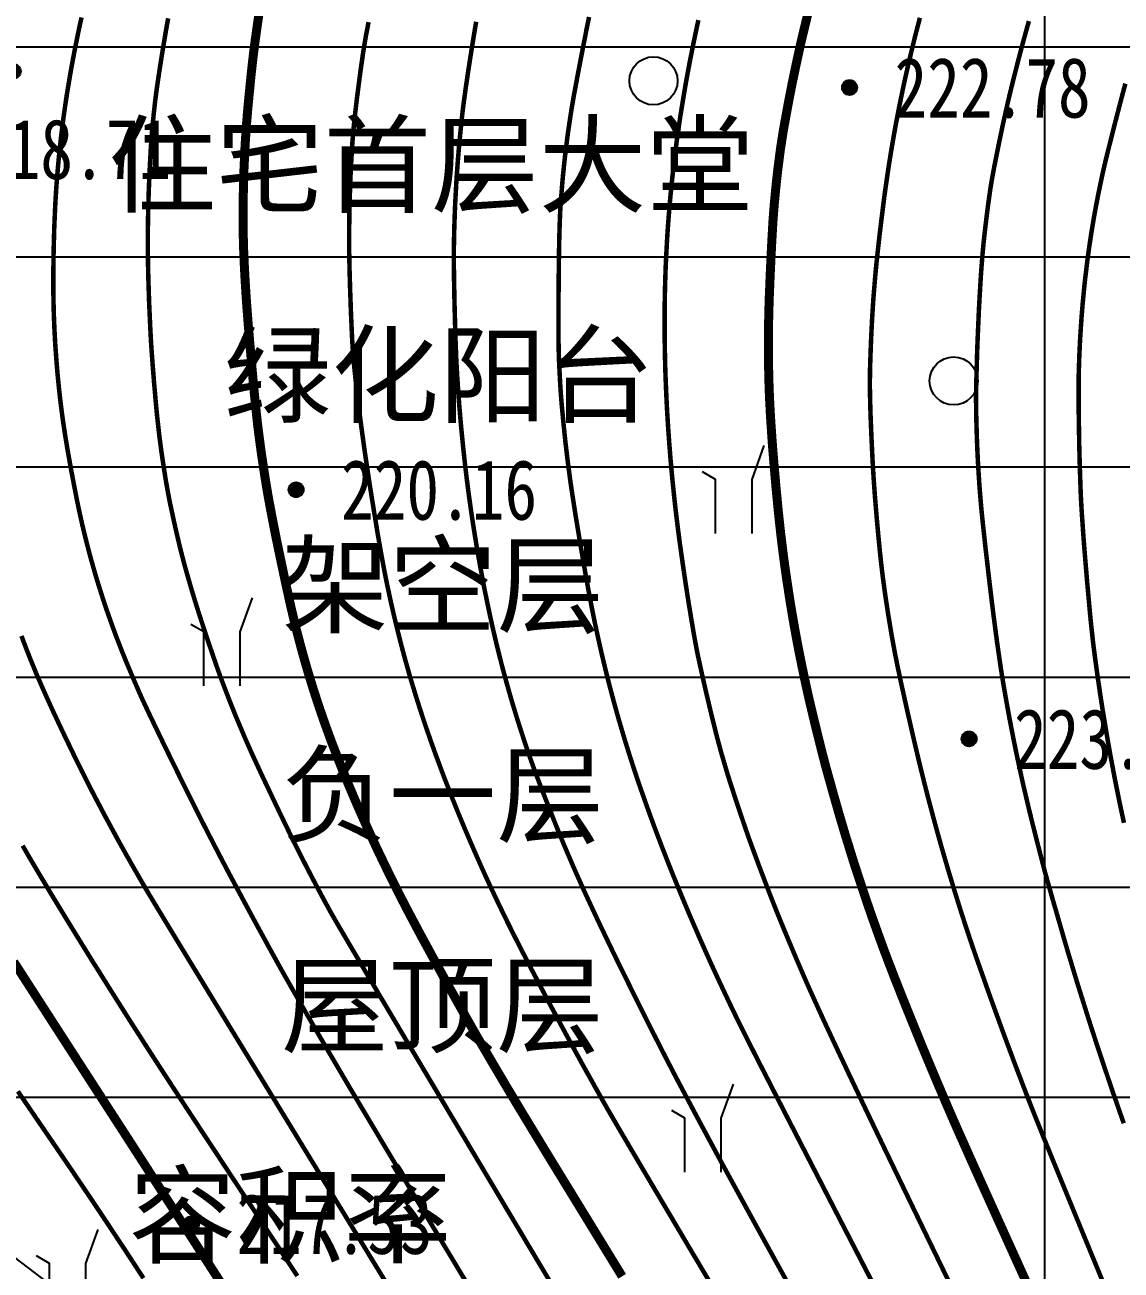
# Model space of a CAD drawing. Extents: x 36524600 to 36525730, y 2746759 to 2747713.
# Drawn here: x 36525077.02 to 36525095.28, y 2747296.35 to 2747317.09 of the extents above; entities that cross this region are included whole.
import ezdxf
from ezdxf.enums import TextEntityAlignment as Align

# ---------------------------------------------------------------- set-up
doc = ezdxf.new("R2010")
doc.units = 0
doc.header["$LTSCALE"] = 1000
doc.header["$MEASUREMENT"] = 0
for name, color, linetype in [('DGX', 251, 'Continuous'), ('GCD', 252, 'Continuous'), ('PP-DX-PT', 251, 'Continuous'), ('PUB_TAB', 7, 'Continuous'), ('ZBTZ', 3, 'Continuous')]:
    doc.layers.add(name, color=color, linetype=linetype)
doc.styles.add('正等线体', font='宋体.shx', dxfattribs={"bigfont": '@@gbcbig.shx'})
doc.styles.add('黑体', font='simhei.ttf')
doc.linetypes.add('1161', pattern='A,0,[149,AAA.SHX,S=0.15,R=0,X=0,Y=0],-1.6', length=1.6)

# ---------------------------------------------------------------- blocks, each defined once
blk = doc.blocks.new('gc326')
blk.add_circle((0, 0), 0.8)
blk = doc.blocks.new('gc200')
h = blk.add_hatch(color=256)
edge = h.paths.add_edge_path()
edge.add_arc((0, 0), 0.25, 0, 360)
blk.add_circle((0, 0), 0.25)
blk = doc.blocks.new('gc246')
at = {"flags": 128}
for points in [[(1.217, 3.347), (0.807, 2.219), (0.807, 0.419)], [(-0.393, 0.419), (-0.393, 2.219), (-0.826, 2.469)]]:
    blk.add_lwpolyline(points, dxfattribs=at)
blk = doc.blocks.new('dxt')
at = {"color": 253, "linetype": 'Continuous', "flags": 128}
blk.add_lwpolyline([(36525002.018, 2747307.949), (36525033.24, 2747329.792), (36525078.693, 2747295.155), (36525042.419, 2747253.343), (36525001.509, 2747284.853), (36525002.018, 2747307.949)], close=True, dxfattribs=at)
at = {"layer": 'DGX', "color": 253, "linetype": 'Continuous', "flags": 128}
for points, const_width in [([(36525078.999, 2747296.214), (36525078.832, 2747296.47), (36525078.665, 2747296.725), (36525078.496, 2747296.98), (36525078.327, 2747297.235), (36525078.158, 2747297.489), (36525077.987, 2747297.742), (36525077.792, 2747298.031), (36525077.546, 2747298.392), (36525077.251, 2747298.824), (36525076.907, 2747299.328)], 0.075), ([(36525076.838, 2747301.485), (36525077.402, 2747300.61), (36525078.033, 2747299.632), (36525078.665, 2747298.655), (36525079.227, 2747297.783), (36525079.721, 2747297.017), (36525080.146, 2747296.358), (36525080.502, 2747295.803)], 0.15), ([(36525076.986, 2747303.421), (36525077.059, 2747303.293), (36525077.133, 2747303.166), (36525077.211, 2747303.035), (36525077.294, 2747302.895), (36525077.383, 2747302.746), (36525077.477, 2747302.589), (36525077.578, 2747302.424), (36525077.684, 2747302.25), (36525077.796, 2747302.067), (36525077.914, 2747301.876), (36525078.035, 2747301.68), (36525078.158, 2747301.481), (36525078.284, 2747301.281), (36525078.411, 2747301.078), (36525078.54, 2747300.874), (36525078.67, 2747300.667), (36525078.803, 2747300.458), (36525078.938, 2747300.248), (36525079.087, 2747300.015), (36525079.264, 2747299.742), (36525079.469, 2747299.427), (36525079.702, 2747299.071), (36525079.963, 2747298.674), (36525080.252, 2747298.236), (36525080.568, 2747297.756), (36525080.913, 2747297.235), (36525081.254, 2747296.719), (36525081.562, 2747296.252)], 0.075), ([(36525076.967, 2747306.914), (36525077.004, 2747306.814), (36525077.042, 2747306.714), (36525077.081, 2747306.614), (36525077.12, 2747306.515), (36525077.161, 2747306.416), (36525077.201, 2747306.317), (36525077.243, 2747306.219), (36525077.287, 2747306.118), (36525077.333, 2747306.013), (36525077.382, 2747305.903), (36525077.434, 2747305.789), (36525077.488, 2747305.67), (36525077.546, 2747305.546), (36525077.606, 2747305.418), (36525077.669, 2747305.285), (36525077.733, 2747305.152), (36525077.796, 2747305.022), (36525077.857, 2747304.895), (36525077.918, 2747304.772), (36525077.977, 2747304.652), (36525078.036, 2747304.536), (36525078.093, 2747304.423), (36525078.149, 2747304.313), (36525078.205, 2747304.206), (36525078.262, 2747304.098), (36525078.318, 2747303.991), (36525078.375, 2747303.884), (36525078.433, 2747303.777), (36525078.491, 2747303.67), (36525078.549, 2747303.563), (36525078.607, 2747303.457), (36525078.666, 2747303.351), (36525078.726, 2747303.245), (36525078.786, 2747303.139), (36525078.846, 2747303.034), (36525078.906, 2747302.929), (36525078.967, 2747302.824), (36525079.028, 2747302.719), (36525079.09, 2747302.614), (36525079.181, 2747302.462), (36525079.331, 2747302.215), (36525079.539, 2747301.872), (36525079.806, 2747301.434), (36525080.132, 2747300.9), (36525080.516, 2747300.271), (36525080.959, 2747299.547), (36525081.46, 2747298.727), (36525081.965, 2747297.901), (36525082.418, 2747297.16), (36525082.819, 2747296.503), (36525083.169, 2747295.93)], 0.075), ([(36525084.469, 2747295.993), (36525084.034, 2747296.716), (36525083.638, 2747297.375), (36525083.282, 2747297.97), (36525082.964, 2747298.501), (36525082.685, 2747298.969), (36525082.445, 2747299.372), (36525082.245, 2747299.712), (36525082.083, 2747299.988), (36525081.945, 2747300.224), (36525081.817, 2747300.445), (36525081.697, 2747300.651), (36525081.587, 2747300.842), (36525081.486, 2747301.018), (36525081.395, 2747301.179), (36525081.312, 2747301.325), (36525081.239, 2747301.456), (36525081.168, 2747301.585), (36525081.091, 2747301.724), (36525081.009, 2747301.874), (36525080.921, 2747302.035), (36525080.828, 2747302.206), (36525080.73, 2747302.388), (36525080.626, 2747302.581), (36525080.517, 2747302.785), (36525080.404, 2747302.996), (36525080.29, 2747303.213), (36525080.175, 2747303.435), (36525080.058, 2747303.662), (36525079.939, 2747303.895), (36525079.82, 2747304.132), (36525079.698, 2747304.376), (36525079.576, 2747304.624), (36525079.458, 2747304.864), (36525079.35, 2747305.084), (36525079.254, 2747305.284), (36525079.168, 2747305.462), (36525079.092, 2747305.62), (36525079.028, 2747305.757), (36525078.974, 2747305.873), (36525078.931, 2747305.969), (36525078.894, 2747306.054), (36525078.857, 2747306.14), (36525078.82, 2747306.225), (36525078.784, 2747306.311), (36525078.748, 2747306.397), (36525078.712, 2747306.483), (36525078.677, 2747306.569), (36525078.642, 2747306.655), (36525078.608, 2747306.742), (36525078.575, 2747306.828), (36525078.541, 2747306.915), (36525078.509, 2747307.002), (36525078.477, 2747307.089), (36525078.446, 2747307.177), (36525078.415, 2747307.264), (36525078.384, 2747307.352), (36525078.355, 2747307.44), (36525078.325, 2747307.529), (36525078.297, 2747307.617), (36525078.269, 2747307.706), (36525078.241, 2747307.794), (36525078.214, 2747307.883), (36525078.188, 2747307.972), (36525078.162, 2747308.062), (36525078.137, 2747308.151), (36525078.112, 2747308.241), (36525078.088, 2747308.331), (36525078.065, 2747308.42), (36525078.042, 2747308.511), (36525078.019, 2747308.601), (36525077.998, 2747308.691), (36525077.976, 2747308.782), (36525077.955, 2747308.876), (36525077.933, 2747308.976), (36525077.91, 2747309.084), (36525077.887, 2747309.198), (36525077.863, 2747309.319), (36525077.838, 2747309.447), (36525077.813, 2747309.581), (36525077.786, 2747309.722), (36525077.761, 2747309.865), (36525077.736, 2747310.003), (36525077.714, 2747310.137), (36525077.693, 2747310.266), (36525077.674, 2747310.391), (36525077.656, 2747310.512), (36525077.64, 2747310.629), (36525077.626, 2747310.741), (36525077.612, 2747310.851), (36525077.6, 2747310.961), (36525077.588, 2747311.071), (36525077.577, 2747311.182), (36525077.566, 2747311.292), (36525077.557, 2747311.403), (36525077.548, 2747311.513), (36525077.54, 2747311.624), (36525077.532, 2747311.734), (36525077.525, 2747311.845), (36525077.519, 2747311.956), (36525077.514, 2747312.067), (36525077.509, 2747312.177), (36525077.505, 2747312.288), (36525077.502, 2747312.399), (36525077.5, 2747312.51), (36525077.498, 2747312.623), (36525077.497, 2747312.741), (36525077.497, 2747312.864), (36525077.498, 2747312.991), (36525077.499, 2747313.122), (36525077.501, 2747313.259), (36525077.504, 2747313.4), (36525077.508, 2747313.545), (36525077.512, 2747313.692), (36525077.518, 2747313.834), (36525077.524, 2747313.973), (36525077.53, 2747314.109), (36525077.538, 2747314.241), (36525077.546, 2747314.369), (36525077.555, 2747314.494), (36525077.565, 2747314.615), (36525077.575, 2747314.734), (36525077.586, 2747314.854), (36525077.598, 2747314.973), (36525077.611, 2747315.092), (36525077.624, 2747315.211), (36525077.639, 2747315.33), (36525077.654, 2747315.449), (36525077.669, 2747315.567), (36525077.686, 2747315.686), (36525077.703, 2747315.805), (36525077.721, 2747315.923), (36525077.74, 2747316.041), (36525077.76, 2747316.16), (36525077.78, 2747316.278), (36525077.801, 2747316.396), (36525077.823, 2747316.513), (36525077.845, 2747316.631), (36525077.868, 2747316.749), (36525077.892, 2747316.866), (36525077.916, 2747316.984), (36525077.941, 2747317.101), (36525077.967, 2747317.218)], 0.075), ([(36525079.41, 2747317.203), (36525079.395, 2747317.12), (36525079.379, 2747317.03), (36525079.362, 2747316.931), (36525079.344, 2747316.825), (36525079.325, 2747316.711), (36525079.305, 2747316.589), (36525079.286, 2747316.467), (36525079.268, 2747316.352), (36525079.252, 2747316.246), (36525079.237, 2747316.147), (36525079.224, 2747316.056), (36525079.212, 2747315.973), (36525079.203, 2747315.898), (36525079.194, 2747315.831), (36525079.187, 2747315.767), (36525079.18, 2747315.704), (36525079.173, 2747315.64), (36525079.166, 2747315.577), (36525079.16, 2747315.513), (36525079.154, 2747315.45), (36525079.148, 2747315.386), (36525079.142, 2747315.323), (36525079.136, 2747315.255), (36525079.131, 2747315.179), (36525079.125, 2747315.096), (36525079.119, 2747315.004), (36525079.114, 2747314.905), (36525079.108, 2747314.797), (36525079.102, 2747314.681), (36525079.097, 2747314.558), (36525079.091, 2747314.431), (36525079.086, 2747314.306), (36525079.082, 2747314.183), (36525079.079, 2747314.061), (36525079.076, 2747313.941), (36525079.074, 2747313.823), (36525079.072, 2747313.707), (36525079.071, 2747313.592), (36525079.071, 2747313.475), (36525079.071, 2747313.353), (36525079.073, 2747313.224), (36525079.075, 2747313.09), (36525079.078, 2747312.95), (36525079.082, 2747312.803), (36525079.087, 2747312.651), (36525079.092, 2747312.493), (36525079.099, 2747312.334), (36525079.106, 2747312.178), (36525079.113, 2747312.026), (36525079.121, 2747311.877), (36525079.13, 2747311.731), (36525079.14, 2747311.589), (36525079.15, 2747311.45), (36525079.161, 2747311.315), (36525079.171, 2747311.186), (36525079.181, 2747311.067), (36525079.191, 2747310.959), (36525079.199, 2747310.86), (36525079.207, 2747310.772), (36525079.215, 2747310.693), (36525079.221, 2747310.625), (36525079.227, 2747310.566), (36525079.233, 2747310.513), (36525079.239, 2747310.46), (36525079.245, 2747310.406), (36525079.251, 2747310.353), (36525079.257, 2747310.3), (36525079.263, 2747310.246), (36525079.27, 2747310.193), (36525079.277, 2747310.14), (36525079.284, 2747310.087), (36525079.291, 2747310.034), (36525079.298, 2747309.98), (36525079.306, 2747309.927), (36525079.314, 2747309.874), (36525079.322, 2747309.821), (36525079.33, 2747309.768), (36525079.338, 2747309.715), (36525079.346, 2747309.662), (36525079.355, 2747309.609), (36525079.363, 2747309.556), (36525079.372, 2747309.503), (36525079.381, 2747309.45), (36525079.39, 2747309.397), (36525079.4, 2747309.345), (36525079.409, 2747309.292), (36525079.42, 2747309.236), (36525079.432, 2747309.173), (36525079.446, 2747309.104), (36525079.462, 2747309.029), (36525079.48, 2747308.947), (36525079.499, 2747308.858), (36525079.52, 2747308.763), (36525079.543, 2747308.662), (36525079.567, 2747308.558), (36525079.592, 2747308.453), (36525079.618, 2747308.349), (36525079.644, 2747308.245), (36525079.671, 2747308.141), (36525079.699, 2747308.038), (36525079.728, 2747307.935), (36525079.758, 2747307.831), (36525079.788, 2747307.727), (36525079.82, 2747307.62), (36525079.853, 2747307.511), (36525079.888, 2747307.399), (36525079.924, 2747307.285), (36525079.962, 2747307.168), (36525080.001, 2747307.049), (36525080.041, 2747306.927), (36525080.081, 2747306.808), (36525080.12, 2747306.694), (36525080.157, 2747306.586), (36525080.192, 2747306.485), (36525080.225, 2747306.389), (36525080.257, 2747306.3), (36525080.287, 2747306.217), (36525080.316, 2747306.14), (36525080.344, 2747306.066), (36525080.372, 2747305.992), (36525080.401, 2747305.919), (36525080.429, 2747305.845), (36525080.458, 2747305.772), (36525080.488, 2747305.699), (36525080.517, 2747305.625), (36525080.547, 2747305.552), (36525080.578, 2747305.479), (36525080.608, 2747305.407), (36525080.639, 2747305.334), (36525080.67, 2747305.261), (36525080.701, 2747305.189), (36525080.733, 2747305.117), (36525080.765, 2747305.044), (36525080.797, 2747304.972), (36525080.832, 2747304.895), (36525080.872, 2747304.809), (36525080.917, 2747304.712), (36525080.966, 2747304.605), (36525081.021, 2747304.489), (36525081.081, 2747304.363), (36525081.146, 2747304.226), (36525081.215, 2747304.08), (36525081.286, 2747303.933), (36525081.354, 2747303.792), (36525081.419, 2747303.658), (36525081.482, 2747303.531), (36525081.541, 2747303.411), (36525081.598, 2747303.297), (36525081.652, 2747303.191), (36525081.703, 2747303.091), (36525081.753, 2747302.995), (36525081.803, 2747302.899), (36525081.853, 2747302.803), (36525081.904, 2747302.707), (36525081.955, 2747302.611), (36525082.006, 2747302.516), (36525082.058, 2747302.42), (36525082.11, 2747302.325), (36525082.215, 2747302.141), (36525082.427, 2747301.78), (36525082.745, 2747301.241), (36525083.17, 2747300.525), (36525083.701, 2747299.632), (36525084.339, 2747298.561), (36525085.083, 2747297.312), (36525085.933, 2747295.886)], 0.075), ([(36525080.926, 2747317.297), (36525080.904, 2747317.152), (36525080.884, 2747317.011), (36525080.865, 2747316.874), (36525080.847, 2747316.741), (36525080.831, 2747316.611), (36525080.816, 2747316.486), (36525080.803, 2747316.365), (36525080.79, 2747316.247), (36525080.779, 2747316.136), (36525080.769, 2747316.032), (36525080.759, 2747315.936), (36525080.751, 2747315.848), (36525080.743, 2747315.767), (36525080.736, 2747315.694), (36525080.731, 2747315.629), (36525080.726, 2747315.572), (36525080.722, 2747315.519), (36525080.717, 2747315.465), (36525080.713, 2747315.412), (36525080.71, 2747315.358), (36525080.706, 2747315.305), (36525080.702, 2747315.251), (36525080.699, 2747315.198), (36525080.695, 2747315.144), (36525080.692, 2747315.091), (36525080.689, 2747315.037), (36525080.686, 2747314.984), (36525080.684, 2747314.93), (36525080.681, 2747314.877), (36525080.679, 2747314.823), (36525080.676, 2747314.77), (36525080.674, 2747314.716), (36525080.672, 2747314.663), (36525080.67, 2747314.609), (36525080.668, 2747314.556), (36525080.667, 2747314.502), (36525080.665, 2747314.448), (36525080.664, 2747314.395), (36525080.663, 2747314.341), (36525080.662, 2747314.288), (36525080.661, 2747314.234), (36525080.66, 2747314.181), (36525080.66, 2747314.127), (36525080.659, 2747314.073), (36525080.659, 2747314.02), (36525080.659, 2747313.966), (36525080.659, 2747313.913), (36525080.659, 2747313.859), (36525080.659, 2747313.806), (36525080.659, 2747313.752), (36525080.66, 2747313.698), (36525080.661, 2747313.645), (36525080.661, 2747313.591), (36525080.662, 2747313.538), (36525080.664, 2747313.484), (36525080.665, 2747313.431), (36525080.666, 2747313.374), (36525080.669, 2747313.31), (36525080.672, 2747313.24), (36525080.675, 2747313.163), (36525080.679, 2747313.079), (36525080.684, 2747312.989), (36525080.689, 2747312.892), (36525080.695, 2747312.788), (36525080.702, 2747312.675), (36525080.71, 2747312.548), (36525080.72, 2747312.408), (36525080.732, 2747312.254), (36525080.745, 2747312.088), (36525080.76, 2747311.908), (36525080.777, 2747311.714), (36525080.795, 2747311.508), (36525080.813, 2747311.301), (36525080.831, 2747311.108), (36525080.848, 2747310.929), (36525080.865, 2747310.762), (36525080.881, 2747310.61), (36525080.896, 2747310.47), (36525080.911, 2747310.344), (36525080.926, 2747310.231), (36525080.94, 2747310.125), (36525080.954, 2747310.019), (36525080.969, 2747309.913), (36525080.985, 2747309.808), (36525081.001, 2747309.702), (36525081.017, 2747309.596), (36525081.034, 2747309.491), (36525081.051, 2747309.385), (36525081.07, 2747309.275), (36525081.091, 2747309.156), (36525081.115, 2747309.029), (36525081.141, 2747308.892), (36525081.169, 2747308.747), (36525081.2, 2747308.592), (36525081.233, 2747308.429), (36525081.269, 2747308.257), (36525081.305, 2747308.086), (36525081.339, 2747307.925), (36525081.371, 2747307.775), (36525081.402, 2747307.636), (36525081.43, 2747307.507), (36525081.457, 2747307.389), (36525081.482, 2747307.282), (36525081.505, 2747307.185), (36525081.528, 2747307.094), (36525081.55, 2747307.002), (36525081.574, 2747306.911), (36525081.598, 2747306.82), (36525081.622, 2747306.729), (36525081.647, 2747306.638), (36525081.672, 2747306.548), (36525081.698, 2747306.457), (36525081.724, 2747306.367), (36525081.751, 2747306.277), (36525081.778, 2747306.186), (36525081.806, 2747306.097), (36525081.834, 2747306.007), (36525081.863, 2747305.917), (36525081.892, 2747305.828), (36525081.922, 2747305.738), (36525081.952, 2747305.649), (36525081.983, 2747305.56), (36525082.014, 2747305.471), (36525082.046, 2747305.383), (36525082.078, 2747305.294), (36525082.11, 2747305.206), (36525082.143, 2747305.118), (36525082.177, 2747305.03), (36525082.211, 2747304.942), (36525082.245, 2747304.854), (36525082.28, 2747304.767), (36525082.315, 2747304.679), (36525082.35, 2747304.592), (36525082.386, 2747304.505), (36525082.422, 2747304.418), (36525082.459, 2747304.331), (36525082.496, 2747304.244), (36525082.533, 2747304.158), (36525082.571, 2747304.071), (36525082.609, 2747303.985), (36525082.647, 2747303.899), (36525082.685, 2747303.813), (36525082.724, 2747303.727), (36525082.763, 2747303.641), (36525082.803, 2747303.555), (36525082.842, 2747303.47), (36525082.882, 2747303.384), (36525082.922, 2747303.299), (36525082.963, 2747303.214), (36525083.004, 2747303.129), (36525083.045, 2747303.044), (36525083.086, 2747302.959), (36525083.128, 2747302.875), (36525083.17, 2747302.79), (36525083.212, 2747302.706), (36525083.255, 2747302.622), (36525083.297, 2747302.538), (36525083.341, 2747302.454), (36525083.384, 2747302.37), (36525083.428, 2747302.287), (36525083.474, 2747302.199), (36525083.524, 2747302.105), (36525083.578, 2747302.004), (36525083.636, 2747301.896), (36525083.699, 2747301.78), (36525083.765, 2747301.658), (36525083.836, 2747301.528), (36525083.911, 2747301.391), (36525083.987, 2747301.253), (36525084.06, 2747301.12), (36525084.131, 2747300.992), (36525084.199, 2747300.869), (36525084.265, 2747300.751), (36525084.329, 2747300.638), (36525084.39, 2747300.529), (36525084.449, 2747300.426), (36525084.51, 2747300.318), (36525084.579, 2747300.199), (36525084.656, 2747300.067), (36525084.741, 2747299.923), (36525084.833, 2747299.766), (36525084.933, 2747299.597), (36525085.04, 2747299.416), (36525085.155, 2747299.223), (36525085.305, 2747298.974), (36525085.516, 2747298.626), (36525085.788, 2747298.179), (36525086.122, 2747297.634), (36525086.517, 2747296.989), (36525086.972, 2747296.246)], 0.15), ([(36525082.748, 2747317.14), (36525082.732, 2747317.054), (36525082.716, 2747316.974), (36525082.702, 2747316.9), (36525082.689, 2747316.824), (36525082.675, 2747316.74), (36525082.66, 2747316.647), (36525082.645, 2747316.544), (36525082.629, 2747316.433), (36525082.612, 2747316.312), (36525082.595, 2747316.183), (36525082.577, 2747316.044), (36525082.559, 2747315.906), (36525082.543, 2747315.776), (36525082.529, 2747315.655), (36525082.516, 2747315.544), (36525082.506, 2747315.441), (36525082.496, 2747315.346), (36525082.489, 2747315.261), (36525082.483, 2747315.185), (36525082.477, 2747315.113), (36525082.473, 2747315.041), (36525082.468, 2747314.969), (36525082.464, 2747314.897), (36525082.46, 2747314.825), (36525082.456, 2747314.753), (36525082.453, 2747314.681), (36525082.449, 2747314.609), (36525082.446, 2747314.537), (36525082.444, 2747314.465), (36525082.441, 2747314.393), (36525082.438, 2747314.321), (36525082.436, 2747314.248), (36525082.434, 2747314.176), (36525082.432, 2747314.104), (36525082.431, 2747314.032), (36525082.429, 2747313.96), (36525082.428, 2747313.888), (36525082.427, 2747313.816), (36525082.426, 2747313.743), (36525082.425, 2747313.671), (36525082.425, 2747313.599), (36525082.425, 2747313.527), (36525082.424, 2747313.455), (36525082.425, 2747313.377), (36525082.426, 2747313.288), (36525082.428, 2747313.189), (36525082.43, 2747313.078), (36525082.433, 2747312.957), (36525082.437, 2747312.824), (36525082.441, 2747312.681), (36525082.447, 2747312.526), (36525082.452, 2747312.371), (36525082.458, 2747312.227), (36525082.464, 2747312.093), (36525082.469, 2747311.969), (36525082.475, 2747311.856), (36525082.481, 2747311.753), (36525082.487, 2747311.66), (36525082.493, 2747311.578), (36525082.5, 2747311.496), (36525082.509, 2747311.405), (36525082.519, 2747311.304), (36525082.531, 2747311.193), (36525082.544, 2747311.073), (36525082.559, 2747310.943), (36525082.576, 2747310.804), (36525082.595, 2747310.655), (36525082.614, 2747310.501), (36525082.635, 2747310.344), (36525082.657, 2747310.185), (36525082.679, 2747310.024), (36525082.703, 2747309.861), (36525082.728, 2747309.696), (36525082.753, 2747309.529), (36525082.779, 2747309.36), (36525082.806, 2747309.193), (36525082.832, 2747309.033), (36525082.857, 2747308.88), (36525082.881, 2747308.733), (36525082.904, 2747308.594), (36525082.927, 2747308.461), (36525082.949, 2747308.336), (36525082.971, 2747308.217), (36525082.992, 2747308.102), (36525083.014, 2747307.986), (36525083.037, 2747307.871), (36525083.06, 2747307.756), (36525083.085, 2747307.642), (36525083.109, 2747307.527), (36525083.135, 2747307.412), (36525083.161, 2747307.298), (36525083.188, 2747307.184), (36525083.215, 2747307.07), (36525083.244, 2747306.956), (36525083.273, 2747306.842), (36525083.302, 2747306.729), (36525083.332, 2747306.616), (36525083.363, 2747306.502), (36525083.395, 2747306.389), (36525083.427, 2747306.277), (36525083.46, 2747306.164), (36525083.494, 2747306.052), (36525083.528, 2747305.94), (36525083.563, 2747305.828), (36525083.599, 2747305.716), (36525083.635, 2747305.604), (36525083.672, 2747305.493), (36525083.709, 2747305.382), (36525083.748, 2747305.271), (36525083.786, 2747305.16), (36525083.826, 2747305.049), (36525083.865, 2747304.939), (36525083.906, 2747304.829), (36525083.947, 2747304.719), (36525083.988, 2747304.609), (36525084.03, 2747304.499), (36525084.073, 2747304.39), (36525084.116, 2747304.28), (36525084.159, 2747304.171), (36525084.203, 2747304.062), (36525084.247, 2747303.953), (36525084.292, 2747303.845), (36525084.337, 2747303.736), (36525084.383, 2747303.628), (36525084.429, 2747303.52), (36525084.476, 2747303.412), (36525084.523, 2747303.304), (36525084.57, 2747303.197), (36525084.618, 2747303.089), (36525084.666, 2747302.982), (36525084.715, 2747302.875), (36525084.764, 2747302.769), (36525084.814, 2747302.662), (36525084.864, 2747302.556), (36525084.915, 2747302.45), (36525084.966, 2747302.344), (36525085.017, 2747302.238), (36525085.069, 2747302.133), (36525085.121, 2747302.028), (36525085.175, 2747301.92), (36525085.232, 2747301.808), (36525085.291, 2747301.691), (36525085.354, 2747301.57), (36525085.419, 2747301.444), (36525085.487, 2747301.314), (36525085.558, 2747301.179), (36525085.631, 2747301.039), (36525085.706, 2747300.898), (36525085.778, 2747300.761), (36525085.85, 2747300.627), (36525085.92, 2747300.497), (36525085.988, 2747300.37), (36525086.055, 2747300.246), (36525086.121, 2747300.125), (36525086.185, 2747300.008), (36525086.249, 2747299.892), (36525086.312, 2747299.776), (36525086.376, 2747299.661), (36525086.441, 2747299.546), (36525086.505, 2747299.43), (36525086.57, 2747299.315), (36525086.634, 2747299.2), (36525086.699, 2747299.085), (36525086.785, 2747298.937), (36525086.91, 2747298.722), (36525087.075, 2747298.441), (36525087.281, 2747298.092), (36525087.526, 2747297.677), (36525087.812, 2747297.195), (36525088.137, 2747296.646), (36525088.503, 2747296.031)], 0.075), ([(36525084.54, 2747317.146), (36525084.515, 2747316.997), (36525084.489, 2747316.836), (36525084.461, 2747316.664), (36525084.434, 2747316.491), (36525084.409, 2747316.33), (36525084.387, 2747316.18), (36525084.366, 2747316.041), (36525084.349, 2747315.913), (36525084.333, 2747315.796), (36525084.319, 2747315.69), (36525084.308, 2747315.595), (36525084.298, 2747315.506), (36525084.289, 2747315.416), (36525084.28, 2747315.327), (36525084.271, 2747315.237), (36525084.262, 2747315.148), (36525084.254, 2747315.058), (36525084.247, 2747314.969), (36525084.239, 2747314.879), (36525084.232, 2747314.789), (36525084.226, 2747314.7), (36525084.219, 2747314.61), (36525084.213, 2747314.52), (36525084.208, 2747314.43), (36525084.203, 2747314.341), (36525084.198, 2747314.251), (36525084.193, 2747314.161), (36525084.189, 2747314.071), (36525084.185, 2747313.981), (36525084.182, 2747313.891), (36525084.179, 2747313.801), (36525084.176, 2747313.711), (36525084.174, 2747313.622), (36525084.172, 2747313.532), (36525084.17, 2747313.441), (36525084.169, 2747313.346), (36525084.169, 2747313.239), (36525084.169, 2747313.121), (36525084.17, 2747312.991), (36525084.172, 2747312.851), (36525084.175, 2747312.699), (36525084.178, 2747312.536), (36525084.182, 2747312.362), (36525084.187, 2747312.187), (36525084.191, 2747312.024), (36525084.196, 2747311.872), (36525084.201, 2747311.732), (36525084.206, 2747311.603), (36525084.211, 2747311.485), (36525084.217, 2747311.378), (36525084.222, 2747311.282), (36525084.228, 2747311.192), (36525084.234, 2747311.103), (36525084.24, 2747311.013), (36525084.246, 2747310.923), (36525084.253, 2747310.833), (36525084.26, 2747310.743), (36525084.268, 2747310.653), (36525084.275, 2747310.563), (36525084.283, 2747310.474), (36525084.291, 2747310.384), (36525084.3, 2747310.294), (36525084.309, 2747310.204), (36525084.318, 2747310.115), (36525084.327, 2747310.025), (36525084.337, 2747309.936), (36525084.346, 2747309.847), (36525084.357, 2747309.757), (36525084.367, 2747309.668), (36525084.378, 2747309.579), (36525084.389, 2747309.49), (36525084.401, 2747309.4), (36525084.412, 2747309.311), (36525084.424, 2747309.222), (36525084.437, 2747309.133), (36525084.449, 2747309.044), (36525084.462, 2747308.955), (36525084.476, 2747308.866), (36525084.489, 2747308.777), (36525084.503, 2747308.689), (36525084.517, 2747308.6), (36525084.532, 2747308.511), (36525084.546, 2747308.422), (36525084.561, 2747308.334), (36525084.577, 2747308.245), (36525084.592, 2747308.157), (36525084.608, 2747308.068), (36525084.625, 2747307.98), (36525084.641, 2747307.892), (36525084.658, 2747307.803), (36525084.675, 2747307.715), (36525084.693, 2747307.627), (36525084.711, 2747307.539), (36525084.729, 2747307.451), (36525084.748, 2747307.363), (36525084.766, 2747307.275), (36525084.786, 2747307.187), (36525084.805, 2747307.099), (36525084.825, 2747307.011), (36525084.846, 2747306.923), (36525084.866, 2747306.836), (36525084.887, 2747306.748), (36525084.909, 2747306.661), (36525084.931, 2747306.574), (36525084.953, 2747306.487), (36525084.975, 2747306.4), (36525084.998, 2747306.314), (36525085.022, 2747306.227), (36525085.045, 2747306.141), (36525085.07, 2747306.055), (36525085.094, 2747305.968), (36525085.119, 2747305.882), (36525085.144, 2747305.796), (36525085.17, 2747305.711), (36525085.196, 2747305.625), (36525085.222, 2747305.539), (36525085.249, 2747305.454), (36525085.276, 2747305.369), (36525085.304, 2747305.283), (36525085.332, 2747305.198), (36525085.36, 2747305.113), (36525085.389, 2747305.028), (36525085.418, 2747304.944), (36525085.449, 2747304.854), (36525085.485, 2747304.754), (36525085.526, 2747304.643), (36525085.571, 2747304.523), (36525085.621, 2747304.392), (36525085.676, 2747304.251), (36525085.735, 2747304.1), (36525085.799, 2747303.938), (36525085.865, 2747303.772), (36525085.933, 2747303.606), (36525086.001, 2747303.44), (36525086.071, 2747303.275), (36525086.142, 2747303.11), (36525086.214, 2747302.946), (36525086.287, 2747302.783), (36525086.361, 2747302.619), (36525086.438, 2747302.454), (36525086.517, 2747302.284), (36525086.599, 2747302.11), (36525086.685, 2747301.931), (36525086.773, 2747301.747), (36525086.864, 2747301.558), (36525086.959, 2747301.365), (36525087.057, 2747301.167), (36525087.153, 2747300.972), (36525087.245, 2747300.788), (36525087.333, 2747300.613), (36525087.415, 2747300.448), (36525087.493, 2747300.293), (36525087.566, 2747300.149), (36525087.635, 2747300.014), (36525087.698, 2747299.89), (36525087.764, 2747299.763), (36525087.837, 2747299.622), (36525087.919, 2747299.466), (36525088.01, 2747299.295), (36525088.108, 2747299.11), (36525088.214, 2747298.91), (36525088.329, 2747298.696), (36525088.452, 2747298.467), (36525088.605, 2747298.183), (36525088.811, 2747297.806), (36525089.069, 2747297.335), (36525089.38, 2747296.77), (36525089.743, 2747296.112)], 0.075), ([(36525086.421, 2747317.226), (36525086.384, 2747317.044), (36525086.346, 2747316.852), (36525086.309, 2747316.662), (36525086.275, 2747316.487), (36525086.245, 2747316.329), (36525086.218, 2747316.185), (36525086.194, 2747316.058), (36525086.173, 2747315.946), (36525086.156, 2747315.849), (36525086.142, 2747315.768), (36525086.13, 2747315.695), (36525086.118, 2747315.621), (36525086.107, 2747315.548), (36525086.096, 2747315.475), (36525086.085, 2747315.401), (36525086.074, 2747315.328), (36525086.064, 2747315.254), (36525086.054, 2747315.18), (36525086.045, 2747315.107), (36525086.036, 2747315.033), (36525086.027, 2747314.959), (36525086.018, 2747314.885), (36525086.01, 2747314.812), (36525086.002, 2747314.738), (36525085.995, 2747314.664), (36525085.987, 2747314.59), (36525085.98, 2747314.516), (36525085.974, 2747314.442), (36525085.968, 2747314.368), (36525085.962, 2747314.294), (36525085.956, 2747314.22), (36525085.951, 2747314.146), (36525085.946, 2747314.072), (36525085.941, 2747313.997), (36525085.937, 2747313.914), (36525085.933, 2747313.812), (36525085.929, 2747313.691), (36525085.925, 2747313.552), (36525085.922, 2747313.394), (36525085.919, 2747313.217), (36525085.917, 2747313.022), (36525085.914, 2747312.809), (36525085.913, 2747312.595), (36525085.911, 2747312.4), (36525085.911, 2747312.223), (36525085.911, 2747312.065), (36525085.911, 2747311.926), (36525085.913, 2747311.805), (36525085.914, 2747311.702), (36525085.917, 2747311.619), (36525085.919, 2747311.544), (36525085.922, 2747311.47), (36525085.926, 2747311.396), (36525085.929, 2747311.321), (36525085.933, 2747311.247), (36525085.937, 2747311.173), (36525085.941, 2747311.099), (36525085.946, 2747311.024), (36525085.951, 2747310.946), (36525085.958, 2747310.858), (36525085.966, 2747310.76), (36525085.976, 2747310.654), (36525085.987, 2747310.538), (36525085.999, 2747310.414), (36525086.013, 2747310.28), (36525086.028, 2747310.136), (36525086.046, 2747309.985), (36525086.065, 2747309.827), (36525086.087, 2747309.662), (36525086.11, 2747309.489), (36525086.136, 2747309.31), (36525086.165, 2747309.124), (36525086.195, 2747308.931), (36525086.228, 2747308.732), (36525086.261, 2747308.533), (36525086.293, 2747308.343), (36525086.324, 2747308.163), (36525086.354, 2747307.992), (36525086.383, 2747307.83), (36525086.411, 2747307.677), (36525086.438, 2747307.533), (36525086.464, 2747307.399), (36525086.49, 2747307.269), (36525086.516, 2747307.139), (36525086.544, 2747307.01), (36525086.572, 2747306.881), (36525086.601, 2747306.752), (36525086.63, 2747306.623), (36525086.661, 2747306.494), (36525086.692, 2747306.365), (36525086.724, 2747306.237), (36525086.756, 2747306.109), (36525086.79, 2747305.981), (36525086.824, 2747305.853), (36525086.859, 2747305.725), (36525086.894, 2747305.598), (36525086.931, 2747305.471), (36525086.968, 2747305.344), (36525087.006, 2747305.217), (36525087.045, 2747305.089), (36525087.085, 2747304.961), (36525087.126, 2747304.832), (36525087.168, 2747304.703), (36525087.211, 2747304.573), (36525087.255, 2747304.443), (36525087.301, 2747304.312), (36525087.347, 2747304.181), (36525087.393, 2747304.051), (36525087.44, 2747303.921), (36525087.487, 2747303.792), (36525087.535, 2747303.663), (36525087.584, 2747303.535), (36525087.632, 2747303.408), (36525087.682, 2747303.281), (36525087.731, 2747303.155), (36525087.781, 2747303.028), (36525087.832, 2747302.902), (36525087.883, 2747302.777), (36525087.935, 2747302.651), (36525087.987, 2747302.525), (36525088.039, 2747302.4), (36525088.092, 2747302.275), (36525088.146, 2747302.15), (36525088.2, 2747302.026), (36525088.254, 2747301.901), (36525088.309, 2747301.777), (36525088.364, 2747301.653), (36525088.42, 2747301.529), (36525088.476, 2747301.405), (36525088.533, 2747301.282), (36525088.59, 2747301.159), (36525088.648, 2747301.036), (36525088.706, 2747300.913), (36525088.764, 2747300.79), (36525088.823, 2747300.668), (36525088.882, 2747300.546), (36525088.942, 2747300.424), (36525089.003, 2747300.302), (36525089.093, 2747300.123), (36525089.242, 2747299.83), (36525089.451, 2747299.423), (36525089.719, 2747298.901), (36525090.047, 2747298.265), (36525090.434, 2747297.514), (36525090.88, 2747296.65), (36525091.386, 2747295.67)], 0.075), ([(36525092.456, 2747296.072), (36525092.068, 2747296.872), (36525091.684, 2747297.667), (36525091.337, 2747298.386), (36525091.028, 2747299.031), (36525090.757, 2747299.6), (36525090.524, 2747300.094), (36525090.329, 2747300.512), (36525090.172, 2747300.856), (36525090.052, 2747301.124), (36525089.954, 2747301.349), (36525089.861, 2747301.566), (36525089.774, 2747301.773), (36525089.691, 2747301.971), (36525089.613, 2747302.16), (36525089.54, 2747302.339), (36525089.473, 2747302.509), (36525089.41, 2747302.67), (36525089.352, 2747302.822), (36525089.298, 2747302.964), (36525089.248, 2747303.096), (36525089.203, 2747303.219), (36525089.161, 2747303.331), (36525089.123, 2747303.435), (36525089.089, 2747303.528), (36525089.06, 2747303.612), (36525089.032, 2747303.691), (36525089.005, 2747303.77), (36525088.978, 2747303.85), (36525088.951, 2747303.929), (36525088.924, 2747304.008), (36525088.898, 2747304.088), (36525088.872, 2747304.167), (36525088.845, 2747304.247), (36525088.821, 2747304.322), (36525088.8, 2747304.386), (36525088.782, 2747304.441), (36525088.767, 2747304.486), (36525088.756, 2747304.522), (36525088.748, 2747304.547), (36525088.743, 2747304.562), (36525088.741, 2747304.568), (36525088.739, 2747304.574), (36525088.734, 2747304.589), (36525088.727, 2747304.615), (36525088.716, 2747304.651), (36525088.703, 2747304.696), (36525088.686, 2747304.752), (36525088.667, 2747304.817), (36525088.645, 2747304.893), (36525088.62, 2747304.979), (36525088.594, 2747305.075), (36525088.565, 2747305.181), (36525088.535, 2747305.298), (36525088.503, 2747305.425), (36525088.469, 2747305.563), (36525088.433, 2747305.711), (36525088.396, 2747305.869), (36525088.359, 2747306.027), (36525088.325, 2747306.176), (36525088.294, 2747306.314), (36525088.266, 2747306.442), (36525088.24, 2747306.56), (36525088.218, 2747306.668), (36525088.199, 2747306.766), (36525088.183, 2747306.854), (36525088.168, 2747306.936), (36525088.154, 2747307.019), (36525088.14, 2747307.103), (36525088.125, 2747307.186), (36525088.112, 2747307.27), (36525088.098, 2747307.354), (36525088.084, 2747307.438), (36525088.071, 2747307.522), (36525088.057, 2747307.609), (36525088.043, 2747307.701), (36525088.028, 2747307.798), (36525088.013, 2747307.9), (36525087.997, 2747308.008), (36525087.981, 2747308.12), (36525087.964, 2747308.238), (36525087.947, 2747308.361), (36525087.929, 2747308.486), (36525087.913, 2747308.612), (36525087.897, 2747308.737), (36525087.881, 2747308.863), (36525087.866, 2747308.989), (36525087.852, 2747309.114), (36525087.838, 2747309.24), (36525087.825, 2747309.366), (36525087.812, 2747309.492), (36525087.8, 2747309.618), (36525087.788, 2747309.744), (36525087.777, 2747309.87), (36525087.767, 2747309.997), (36525087.757, 2747310.123), (36525087.748, 2747310.249), (36525087.739, 2747310.375), (36525087.731, 2747310.502), (36525087.723, 2747310.628), (36525087.716, 2747310.755), (36525087.71, 2747310.881), (36525087.704, 2747311.008), (36525087.699, 2747311.135), (36525087.694, 2747311.262), (36525087.69, 2747311.389), (36525087.687, 2747311.516), (36525087.684, 2747311.643), (36525087.682, 2747311.769), (36525087.68, 2747311.896), (36525087.679, 2747312.023), (36525087.679, 2747312.15), (36525087.679, 2747312.276), (36525087.681, 2747312.403), (36525087.682, 2747312.53), (36525087.685, 2747312.656), (36525087.688, 2747312.783), (36525087.692, 2747312.909), (36525087.696, 2747313.036), (36525087.702, 2747313.162), (36525087.708, 2747313.289), (36525087.715, 2747313.415), (36525087.722, 2747313.542), (36525087.73, 2747313.668), (36525087.739, 2747313.794), (36525087.749, 2747313.921), (36525087.759, 2747314.047), (36525087.77, 2747314.173), (36525087.782, 2747314.299), (36525087.795, 2747314.425), (36525087.808, 2747314.551), (36525087.822, 2747314.677), (36525087.836, 2747314.802), (36525087.852, 2747314.928), (36525087.868, 2747315.054), (36525087.884, 2747315.179), (36525087.902, 2747315.305), (36525087.92, 2747315.43), (36525087.939, 2747315.555), (36525087.959, 2747315.68), (36525087.979, 2747315.805), (36525088, 2747315.93), (36525088.021, 2747316.055), (36525088.043, 2747316.18), (36525088.066, 2747316.304), (36525088.089, 2747316.429), (36525088.113, 2747316.553), (36525088.138, 2747316.678), (36525088.163, 2747316.802), (36525088.189, 2747316.926), (36525088.215, 2747317.05), (36525088.242, 2747317.174)], 0.075), ([(36525090.071, 2747317.302), (36525090.036, 2747317.16), (36525090.001, 2747317.013), (36525089.966, 2747316.867), (36525089.932, 2747316.72), (36525089.9, 2747316.572), (36525089.868, 2747316.425), (36525089.837, 2747316.277), (36525089.806, 2747316.129), (36525089.777, 2747315.981), (36525089.749, 2747315.838), (36525089.724, 2747315.704), (36525089.701, 2747315.578), (36525089.68, 2747315.463), (36525089.661, 2747315.356), (36525089.645, 2747315.258), (36525089.631, 2747315.17), (36525089.619, 2747315.091), (36525089.608, 2747315.016), (36525089.598, 2747314.941), (36525089.588, 2747314.866), (36525089.579, 2747314.792), (36525089.569, 2747314.717), (36525089.56, 2747314.642), (36525089.552, 2747314.567), (36525089.543, 2747314.492), (36525089.536, 2747314.417), (36525089.528, 2747314.342), (36525089.521, 2747314.267), (36525089.514, 2747314.192), (36525089.507, 2747314.117), (36525089.501, 2747314.042), (36525089.495, 2747313.967), (36525089.489, 2747313.891), (36525089.483, 2747313.81), (36525089.478, 2747313.717), (36525089.472, 2747313.613), (36525089.465, 2747313.496), (36525089.459, 2747313.367), (36525089.452, 2747313.227), (36525089.445, 2747313.075), (36525089.437, 2747312.911), (36525089.431, 2747312.745), (36525089.424, 2747312.587), (36525089.419, 2747312.437), (36525089.415, 2747312.294), (36525089.412, 2747312.16), (36525089.41, 2747312.033), (36525089.408, 2747311.915), (36525089.408, 2747311.804), (36525089.408, 2747311.697), (36525089.409, 2747311.59), (36525089.41, 2747311.483), (36525089.412, 2747311.376), (36525089.414, 2747311.269), (36525089.417, 2747311.162), (36525089.42, 2747311.056), (36525089.424, 2747310.949), (36525089.429, 2747310.838), (36525089.435, 2747310.719), (36525089.442, 2747310.593), (36525089.45, 2747310.459), (36525089.46, 2747310.316), (36525089.47, 2747310.166), (36525089.482, 2747310.009), (36525089.496, 2747309.843), (36525089.51, 2747309.675), (36525089.524, 2747309.513), (36525089.538, 2747309.354), (36525089.553, 2747309.201), (36525089.567, 2747309.052), (36525089.582, 2747308.907), (36525089.597, 2747308.767), (36525089.612, 2747308.631), (36525089.628, 2747308.498), (36525089.644, 2747308.365), (36525089.661, 2747308.232), (36525089.679, 2747308.099), (36525089.698, 2747307.966), (36525089.717, 2747307.833), (36525089.737, 2747307.701), (36525089.757, 2747307.568), (36525089.778, 2747307.436), (36525089.8, 2747307.303), (36525089.823, 2747307.171), (36525089.846, 2747307.039), (36525089.87, 2747306.907), (36525089.895, 2747306.775), (36525089.92, 2747306.644), (36525089.947, 2747306.512), (36525089.973, 2747306.381), (36525090.001, 2747306.249), (36525090.029, 2747306.118), (36525090.058, 2747305.987), (36525090.087, 2747305.856), (36525090.118, 2747305.726), (36525090.149, 2747305.595), (36525090.18, 2747305.465), (36525090.211, 2747305.34), (36525090.239, 2747305.227), (36525090.264, 2747305.124), (36525090.287, 2747305.033), (36525090.307, 2747304.953), (36525090.325, 2747304.885), (36525090.34, 2747304.827), (36525090.352, 2747304.781), (36525090.364, 2747304.736), (36525090.379, 2747304.682), (36525090.396, 2747304.62), (36525090.415, 2747304.55), (36525090.438, 2747304.471), (36525090.462, 2747304.383), (36525090.489, 2747304.287), (36525090.519, 2747304.182), (36525090.55, 2747304.073), (36525090.581, 2747303.964), (36525090.613, 2747303.856), (36525090.645, 2747303.747), (36525090.677, 2747303.638), (36525090.71, 2747303.53), (36525090.744, 2747303.422), (36525090.777, 2747303.313), (36525090.811, 2747303.205), (36525090.845, 2747303.097), (36525090.88, 2747302.99), (36525090.915, 2747302.882), (36525090.951, 2747302.774), (36525090.987, 2747302.667), (36525091.023, 2747302.56), (36525091.059, 2747302.452), (36525091.096, 2747302.345), (36525091.133, 2747302.238), (36525091.171, 2747302.131), (36525091.209, 2747302.025), (36525091.247, 2747301.918), (36525091.286, 2747301.812), (36525091.325, 2747301.705), (36525091.365, 2747301.599), (36525091.407, 2747301.487), (36525091.456, 2747301.361), (36525091.509, 2747301.222), (36525091.569, 2747301.071), (36525091.634, 2747300.906), (36525091.705, 2747300.729), (36525091.782, 2747300.538), (36525091.865, 2747300.334), (36525091.95, 2747300.125), (36525092.037, 2747299.915), (36525092.124, 2747299.706), (36525092.212, 2747299.497), (36525092.301, 2747299.288), (36525092.39, 2747299.08), (36525092.48, 2747298.872), (36525092.571, 2747298.664), (36525092.677, 2747298.426), (36525092.81, 2747298.128), (36525092.971, 2747297.769), (36525093.161, 2747297.349), (36525093.378, 2747296.869), (36525093.623, 2747296.328), (36525093.896, 2747295.727)], 0.15), ([(36525094.974, 2747296.168), (36525094.55, 2747297.199), (36525094.222, 2747297.998), (36525093.991, 2747298.564), (36525093.856, 2747298.899), (36525093.77, 2747299.117), (36525093.685, 2747299.336), (36525093.601, 2747299.555), (36525093.517, 2747299.775), (36525093.435, 2747299.995), (36525093.353, 2747300.215), (36525093.272, 2747300.435), (36525093.192, 2747300.656), (36525093.114, 2747300.87), (36525093.043, 2747301.07), (36525092.977, 2747301.257), (36525092.916, 2747301.43), (36525092.86, 2747301.589), (36525092.81, 2747301.735), (36525092.765, 2747301.867), (36525092.726, 2747301.985), (36525092.689, 2747302.097), (36525092.653, 2747302.209), (36525092.617, 2747302.32), (36525092.582, 2747302.432), (36525092.547, 2747302.544), (36525092.512, 2747302.656), (36525092.478, 2747302.768), (36525092.444, 2747302.881), (36525092.41, 2747302.993), (36525092.377, 2747303.106), (36525092.344, 2747303.218), (36525092.311, 2747303.331), (36525092.279, 2747303.444), (36525092.247, 2747303.557), (36525092.216, 2747303.67), (36525092.185, 2747303.783), (36525092.154, 2747303.896), (36525092.124, 2747304.01), (36525092.094, 2747304.123), (36525092.064, 2747304.237), (36525092.035, 2747304.35), (36525092.006, 2747304.464), (36525091.978, 2747304.578), (36525091.949, 2747304.692), (36525091.921, 2747304.808), (36525091.892, 2747304.93), (36525091.862, 2747305.057), (36525091.831, 2747305.189), (36525091.799, 2747305.326), (36525091.767, 2747305.468), (36525091.733, 2747305.615), (36525091.699, 2747305.767), (36525091.666, 2747305.917), (36525091.635, 2747306.057), (36525091.606, 2747306.188), (36525091.581, 2747306.309), (36525091.557, 2747306.421), (36525091.537, 2747306.523), (36525091.518, 2747306.615), (36525091.503, 2747306.698), (36525091.488, 2747306.776), (36525091.474, 2747306.854), (36525091.46, 2747306.932), (36525091.447, 2747307.01), (36525091.434, 2747307.088), (36525091.421, 2747307.166), (36525091.408, 2747307.244), (36525091.396, 2747307.323), (36525091.384, 2747307.401), (36525091.372, 2747307.479), (36525091.36, 2747307.558), (36525091.349, 2747307.636), (36525091.338, 2747307.714), (36525091.328, 2747307.793), (36525091.317, 2747307.871), (36525091.307, 2747307.95), (36525091.297, 2747308.034), (36525091.286, 2747308.127), (36525091.275, 2747308.23), (36525091.263, 2747308.344), (36525091.251, 2747308.467), (36525091.238, 2747308.6), (36525091.225, 2747308.743), (36525091.211, 2747308.896), (36525091.198, 2747309.054), (36525091.185, 2747309.212), (36525091.173, 2747309.37), (36525091.162, 2747309.528), (36525091.152, 2747309.686), (36525091.143, 2747309.844), (36525091.135, 2747310.003), (36525091.128, 2747310.161), (36525091.121, 2747310.314), (36525091.115, 2747310.458), (36525091.11, 2747310.591), (36525091.106, 2747310.715), (36525091.103, 2747310.829), (36525091.101, 2747310.933), (36525091.099, 2747311.027), (36525091.099, 2747311.112), (36525091.099, 2747311.196), (36525091.1, 2747311.29), (36525091.102, 2747311.394), (36525091.106, 2747311.508), (36525091.11, 2747311.631), (36525091.115, 2747311.765), (36525091.121, 2747311.908), (36525091.129, 2747312.062), (36525091.137, 2747312.22), (36525091.147, 2747312.378), (36525091.157, 2747312.536), (36525091.17, 2747312.694), (36525091.183, 2747312.852), (36525091.197, 2747313.009), (36525091.213, 2747313.167), (36525091.23, 2747313.324), (36525091.247, 2747313.479), (36525091.264, 2747313.629), (36525091.282, 2747313.774), (36525091.299, 2747313.914), (36525091.316, 2747314.049), (36525091.332, 2747314.179), (36525091.349, 2747314.304), (36525091.366, 2747314.424), (36525091.383, 2747314.541), (36525091.4, 2747314.658), (36525091.418, 2747314.776), (36525091.437, 2747314.893), (36525091.456, 2747315.01), (36525091.476, 2747315.127), (36525091.496, 2747315.244), (36525091.517, 2747315.36), (36525091.538, 2747315.477), (36525091.561, 2747315.594), (36525091.583, 2747315.71), (36525091.607, 2747315.826), (36525091.631, 2747315.943), (36525091.655, 2747316.059), (36525091.68, 2747316.175), (36525091.706, 2747316.29), (36525091.732, 2747316.406), (36525091.759, 2747316.522), (36525091.787, 2747316.637), (36525091.815, 2747316.752), (36525091.843, 2747316.868), (36525091.872, 2747316.983), (36525091.902, 2747317.097), (36525091.932, 2747317.212)], 0.075), ([(36525093.748, 2747317.157), (36525093.723, 2747317.07), (36525093.697, 2747316.976), (36525093.669, 2747316.875), (36525093.639, 2747316.765), (36525093.608, 2747316.648), (36525093.575, 2747316.522), (36525093.541, 2747316.389), (36525093.506, 2747316.252), (36525093.471, 2747316.115), (36525093.438, 2747315.977), (36525093.405, 2747315.84), (36525093.374, 2747315.702), (36525093.343, 2747315.564), (36525093.312, 2747315.426), (36525093.283, 2747315.287), (36525093.255, 2747315.153), (36525093.229, 2747315.027), (36525093.206, 2747314.91), (36525093.184, 2747314.802), (36525093.165, 2747314.702), (36525093.148, 2747314.611), (36525093.133, 2747314.528), (36525093.12, 2747314.454), (36525093.108, 2747314.38), (36525093.096, 2747314.297), (36525093.083, 2747314.205), (36525093.069, 2747314.105), (36525093.055, 2747313.995), (36525093.04, 2747313.877), (36525093.025, 2747313.75), (36525093.009, 2747313.614), (36525092.993, 2747313.467), (36525092.978, 2747313.309), (36525092.964, 2747313.138), (36525092.95, 2747312.955), (36525092.938, 2747312.761), (36525092.926, 2747312.554), (36525092.914, 2747312.335), (36525092.904, 2747312.104), (36525092.894, 2747311.875), (36525092.886, 2747311.664), (36525092.88, 2747311.469), (36525092.875, 2747311.29), (36525092.871, 2747311.129), (36525092.868, 2747310.984), (36525092.867, 2747310.857), (36525092.868, 2747310.746), (36525092.869, 2747310.643), (36525092.871, 2747310.54), (36525092.874, 2747310.438), (36525092.877, 2747310.335), (36525092.88, 2747310.233), (36525092.884, 2747310.13), (36525092.888, 2747310.028), (36525092.893, 2747309.925), (36525092.898, 2747309.823), (36525092.904, 2747309.721), (36525092.91, 2747309.618), (36525092.917, 2747309.516), (36525092.924, 2747309.414), (36525092.932, 2747309.311), (36525092.94, 2747309.209), (36525092.949, 2747309.107), (36525092.959, 2747308.995), (36525092.972, 2747308.866), (36525092.988, 2747308.717), (36525093.006, 2747308.551), (36525093.026, 2747308.366), (36525093.05, 2747308.162), (36525093.075, 2747307.941), (36525093.104, 2747307.7), (36525093.133, 2747307.457), (36525093.162, 2747307.226), (36525093.191, 2747307.008), (36525093.218, 2747306.802), (36525093.246, 2747306.609), (36525093.272, 2747306.428), (36525093.298, 2747306.259), (36525093.324, 2747306.103), (36525093.35, 2747305.953), (36525093.376, 2747305.803), (36525093.403, 2747305.654), (36525093.431, 2747305.504), (36525093.46, 2747305.355), (36525093.489, 2747305.206), (36525093.519, 2747305.057), (36525093.55, 2747304.908), (36525093.582, 2747304.759), (36525093.614, 2747304.611), (36525093.647, 2747304.462), (36525093.681, 2747304.314), (36525093.716, 2747304.166), (36525093.751, 2747304.018), (36525093.787, 2747303.871), (36525093.824, 2747303.723), (36525093.86, 2747303.582), (36525093.892, 2747303.455), (36525093.922, 2747303.34), (36525093.948, 2747303.238), (36525093.971, 2747303.149), (36525093.991, 2747303.074), (36525094.007, 2747303.011), (36525094.02, 2747302.962), (36525094.035, 2747302.911), (36525094.053, 2747302.845), (36525094.076, 2747302.763), (36525094.104, 2747302.665), (36525094.136, 2747302.552), (36525094.173, 2747302.423), (36525094.215, 2747302.279), (36525094.261, 2747302.119), (36525094.309, 2747301.951), (36525094.358, 2747301.784), (36525094.407, 2747301.616), (36525094.458, 2747301.449), (36525094.508, 2747301.282), (36525094.559, 2747301.115), (36525094.611, 2747300.949), (36525094.663, 2747300.782), (36525094.715, 2747300.616), (36525094.768, 2747300.449), (36525094.822, 2747300.283), (36525094.876, 2747300.117), (36525094.931, 2747299.952), (36525094.986, 2747299.786), (36525095.042, 2747299.621), (36525095.098, 2747299.455), (36525095.154, 2747299.29), (36525095.212, 2747299.126), (36525095.269, 2747298.961), (36525095.327, 2747298.796)], 0.075), ([(36525095.331, 2747303.801), (36525095.298, 2747303.951), (36525095.272, 2747304.073), (36525095.249, 2747304.182), (36525095.227, 2747304.29), (36525095.206, 2747304.399), (36525095.184, 2747304.507), (36525095.163, 2747304.616), (36525095.143, 2747304.724), (36525095.122, 2747304.833), (36525095.102, 2747304.942), (36525095.083, 2747305.051), (36525095.063, 2747305.16), (36525095.045, 2747305.269), (36525095.026, 2747305.378), (36525095.008, 2747305.487), (36525094.99, 2747305.596), (36525094.972, 2747305.705), (36525094.955, 2747305.815), (36525094.938, 2747305.924), (36525094.922, 2747306.033), (36525094.906, 2747306.143), (36525094.89, 2747306.252), (36525094.875, 2747306.362), (36525094.86, 2747306.471), (36525094.845, 2747306.581), (36525094.831, 2747306.691), (36525094.816, 2747306.807), (36525094.802, 2747306.938), (36525094.786, 2747307.082), (36525094.77, 2747307.24), (36525094.754, 2747307.412), (36525094.737, 2747307.598), (36525094.719, 2747307.798), (36525094.701, 2747308.011), (36525094.683, 2747308.225), (36525094.667, 2747308.424), (36525094.653, 2747308.61), (36525094.641, 2747308.783), (36525094.63, 2747308.941), (36525094.621, 2747309.086), (36525094.614, 2747309.217), (36525094.609, 2747309.335), (36525094.605, 2747309.447), (36525094.601, 2747309.565), (36525094.597, 2747309.687), (36525094.593, 2747309.814), (36525094.59, 2747309.946), (36525094.586, 2747310.083), (36525094.584, 2747310.224), (36525094.581, 2747310.37), (36525094.579, 2747310.514), (36525094.577, 2747310.648), (36525094.575, 2747310.773), (36525094.575, 2747310.889), (36525094.575, 2747310.995), (36525094.575, 2747311.093), (36525094.576, 2747311.18), (36525094.577, 2747311.259), (36525094.579, 2747311.333), (36525094.581, 2747311.407), (36525094.584, 2747311.48), (36525094.586, 2747311.554), (36525094.589, 2747311.628), (36525094.593, 2747311.702), (36525094.596, 2747311.776), (36525094.6, 2747311.85), (36525094.604, 2747311.923), (36525094.609, 2747311.997), (36525094.614, 2747312.071), (36525094.619, 2747312.144), (36525094.624, 2747312.218), (36525094.63, 2747312.292), (36525094.636, 2747312.366), (36525094.642, 2747312.439), (36525094.649, 2747312.513), (36525094.656, 2747312.586), (36525094.663, 2747312.66), (36525094.67, 2747312.733), (36525094.678, 2747312.807), (36525094.686, 2747312.88), (36525094.695, 2747312.954), (36525094.704, 2747313.027), (36525094.713, 2747313.1), (36525094.722, 2747313.173), (36525094.732, 2747313.247), (36525094.742, 2747313.32), (36525094.752, 2747313.393), (36525094.763, 2747313.466), (36525094.774, 2747313.539), (36525094.785, 2747313.612), (36525094.797, 2747313.685), (36525094.809, 2747313.758), (36525094.821, 2747313.831), (36525094.834, 2747313.904), (36525094.847, 2747313.976), (36525094.86, 2747314.049), (36525094.874, 2747314.121), (36525094.888, 2747314.194), (36525094.902, 2747314.267), (36525094.917, 2747314.339), (36525094.932, 2747314.411), (36525094.947, 2747314.484), (36525094.962, 2747314.556), (36525094.978, 2747314.628), (36525094.994, 2747314.7), (36525095.011, 2747314.772), (36525095.029, 2747314.851), (36525095.052, 2747314.943), (36525095.078, 2747315.048), (36525095.108, 2747315.167), (36525095.141, 2747315.299), (36525095.178, 2747315.444), (36525095.219, 2747315.603), (36525095.264, 2747315.775), (36525095.31, 2747315.95), (36525095.354, 2747316.115)], 0.075)]:
    blk.add_lwpolyline(points, dxfattribs=dict(at, const_width=const_width))
at = {"layer": 'PP-DX-PT', "color": 253, "linetype": 'Continuous'}
for p in [(36525090.76, 2747316.05, 222.78), (36525081.54, 2747309.35, 220.16), (36525092.75, 2747305.2, 223.3), (36525079.8, 2747297.12, 217.53)]:
    blk.add_point(p, dxfattribs=at)
at = {"layer": 'PP-DX-PT', "color": 253}
for p in [(36525090.76, 2747316.05, 222.777), (36525081.54, 2747309.35, 220.161), (36525092.75, 2747305.2, 223.302), (36525079.8, 2747297.12, 217.532)]:
    blk.add_point(p, dxfattribs=at)
at = {"layer": 'ZBTZ', "color": 253, "linetype": '1161', "elevation": 230.552, "flags": 128}
blk.add_lwpolyline([(36525120.41, 2747291.052, 0.00000223, 0.00000223, 0), (36525114.258, 2747294.004, 0.00000223, 0.00000223, 0), (36525111.455, 2747296.311, 0.00000223, 0.00000223, 0), (36525110.335, 2747296.733, 0.00000223, 0.00000223, 0), (36525109.001, 2747296.873, 0.00000223, 0.00000223, 0), (36525105.675, 2747296.162, 0.00000223, 0.00000223, 0), (36525101.033, 2747295.716, 0.00000223, 0.00000223, 0), (36525098.582, 2747296.603, 0.00000223, 0.00000223, 0), (36525097.413, 2747297.768, 0.00000223, 0.00000223, 0), (36525094.333, 2747302.438, 0.00000223, 0.00000223, 0), (36525093.036, 2747304.836, 0.00000223, 0.00000223, 0), (36525090.247, 2747311.617, 0.00000223, 0.00000223, 0), (36525089.693, 2747312.471, 0.00000223, 0.00000223, 0), (36525088.654, 2747313.232, 0.00000223, 0.00000223, 0), (36525085.566, 2747313.036, 0.00000223, 0.00000223, 0), (36525079.416, 2747315.763, 0.00000223, 0.00000223, 0), (36525077.494, 2747315.992, 0.00000223, 0.00000223, 0), (36525075.84, 2747315.616, 0.00000223, 0.00000223, 0), (36525073.07, 2747313.285, 0.00000223, 0.00000223, 0), (36525071.298, 2747313.034, 0.00000223, 0.00000223, 0), (36525068.083, 2747314.295, 0.00000223, 0.00000223, 0), (36525055.678, 2747322.757, 0.00000222, 0.00000222, 0)], format="xyseb", dxfattribs=at)
at = {"layer": 'GCD', "color": 253, "linetype": 'Continuous'}
ref = blk.add_blockref('gc200', (36525076.83, 2747316.32, 218.711), dxfattribs=dict(at, xscale=0.5, yscale=0.5, zscale=0.5))
ref.add_attrib('height', '218.71', dxfattribs={"linetype": 'Continuous', "height": 1, "style": '正等线体', "width": 0.8}).set_placement((36525076.192, 2747315.025, 218.711), align=Align.MIDDLE_LEFT)
ref = blk.add_blockref('gc200', (36525090.76, 2747316.05, 222.777), dxfattribs=dict(at, xscale=0.5, yscale=0.5, zscale=0.5))
ref.add_attrib('height', '222.78', dxfattribs={"linetype": 'Continuous', "height": 1, "style": '正等线体', "width": 0.8}).set_placement((36525091.51, 2747316.05, 222.777), align=Align.MIDDLE_LEFT)
ref = blk.add_blockref('gc200', (36525081.54, 2747309.35, 220.161), dxfattribs=dict(at, xscale=0.5, yscale=0.5, zscale=0.5))
ref.add_attrib('height', '220.16', dxfattribs={"linetype": 'Continuous', "height": 1, "style": '正等线体', "width": 0.8}).set_placement((36525082.29, 2747309.35, 220.161), align=Align.MIDDLE_LEFT)
ref = blk.add_blockref('gc200', (36525092.75, 2747305.2, 223.302), dxfattribs=dict(at, xscale=0.5, yscale=0.5, zscale=0.5))
ref.add_attrib('height', '223.30', dxfattribs={"linetype": 'Continuous', "height": 1, "style": '正等线体', "width": 0.8}).set_placement((36525093.5, 2747305.2, 223.302), align=Align.MIDDLE_LEFT)
ref = blk.add_blockref('gc200', (36525079.8, 2747297.12, 217.532), dxfattribs=dict(at, xscale=0.5, yscale=0.5, zscale=0.5))
ref.add_attrib('height', '217.53', dxfattribs={"linetype": 'Continuous', "height": 1, "style": '正等线体', "width": 0.8}).set_placement((36525080.55, 2747297.12, 217.532), align=Align.MIDDLE_LEFT)
at = {"layer": 'ZBTZ', "color": 253, "linetype": 'Continuous', "xscale": 0.5, "yscale": 0.5}
for name, p in [('gc326', (36525087.494, 2747316.162, 232.676)), ('gc326', (36525092.494, 2747311.162, 230.297)), ('gc246', (36525088.726, 2747308.411)), ('gc246', (36525080.203, 2747305.873)), ('gc246', (36525088.213, 2747297.773)), ('gc246', (36525077.631, 2747295.351))]:
    blk.add_blockref(name, p, dxfattribs=at)

msp = doc.modelspace()

# ---------------------------------------------------------------- linework, layer by layer
at = {"layer": 'PUB_TAB'}
for points in [[(36525094.009, 2747348.229), (36525094.009, 2747264.229)], [(36525069.009, 2747316.729), (36525146.767, 2747316.729)], [(36525074.009, 2747313.229), (36525146.767, 2747313.229)], [(36525074.009, 2747309.729), (36525146.767, 2747309.729)], [(36525074.009, 2747306.229), (36525146.767, 2747306.229)], [(36525074.009, 2747302.729), (36525146.767, 2747302.729)], [(36525069.009, 2747299.229), (36525146.767, 2747299.229)]]:
    msp.add_lwpolyline(points, dxfattribs=at)

# ---------------------------------------------------------------- block references
msp.add_blockref('dxt', (0, 0))

# ---------------------------------------------------------------- texts
at = {"layer": 'PUB_TAB', "style": '黑体'}
for s, p in [('住宅首层大堂', (36525078.412, 2747314.104)), ('绿化阳台', (36525080.336, 2747310.604)), ('架空层', (36525081.296, 2747307.104)), ('负一层', (36525081.292, 2747303.604)), ('屋顶层', (36525081.288, 2747300.104)), ('容积率', (36525078.751, 2747296.604))]:
    msp.add_text(s, height=1.3143, dxfattribs=at).set_placement(p)

doc.saveas('drawing.dxf')
